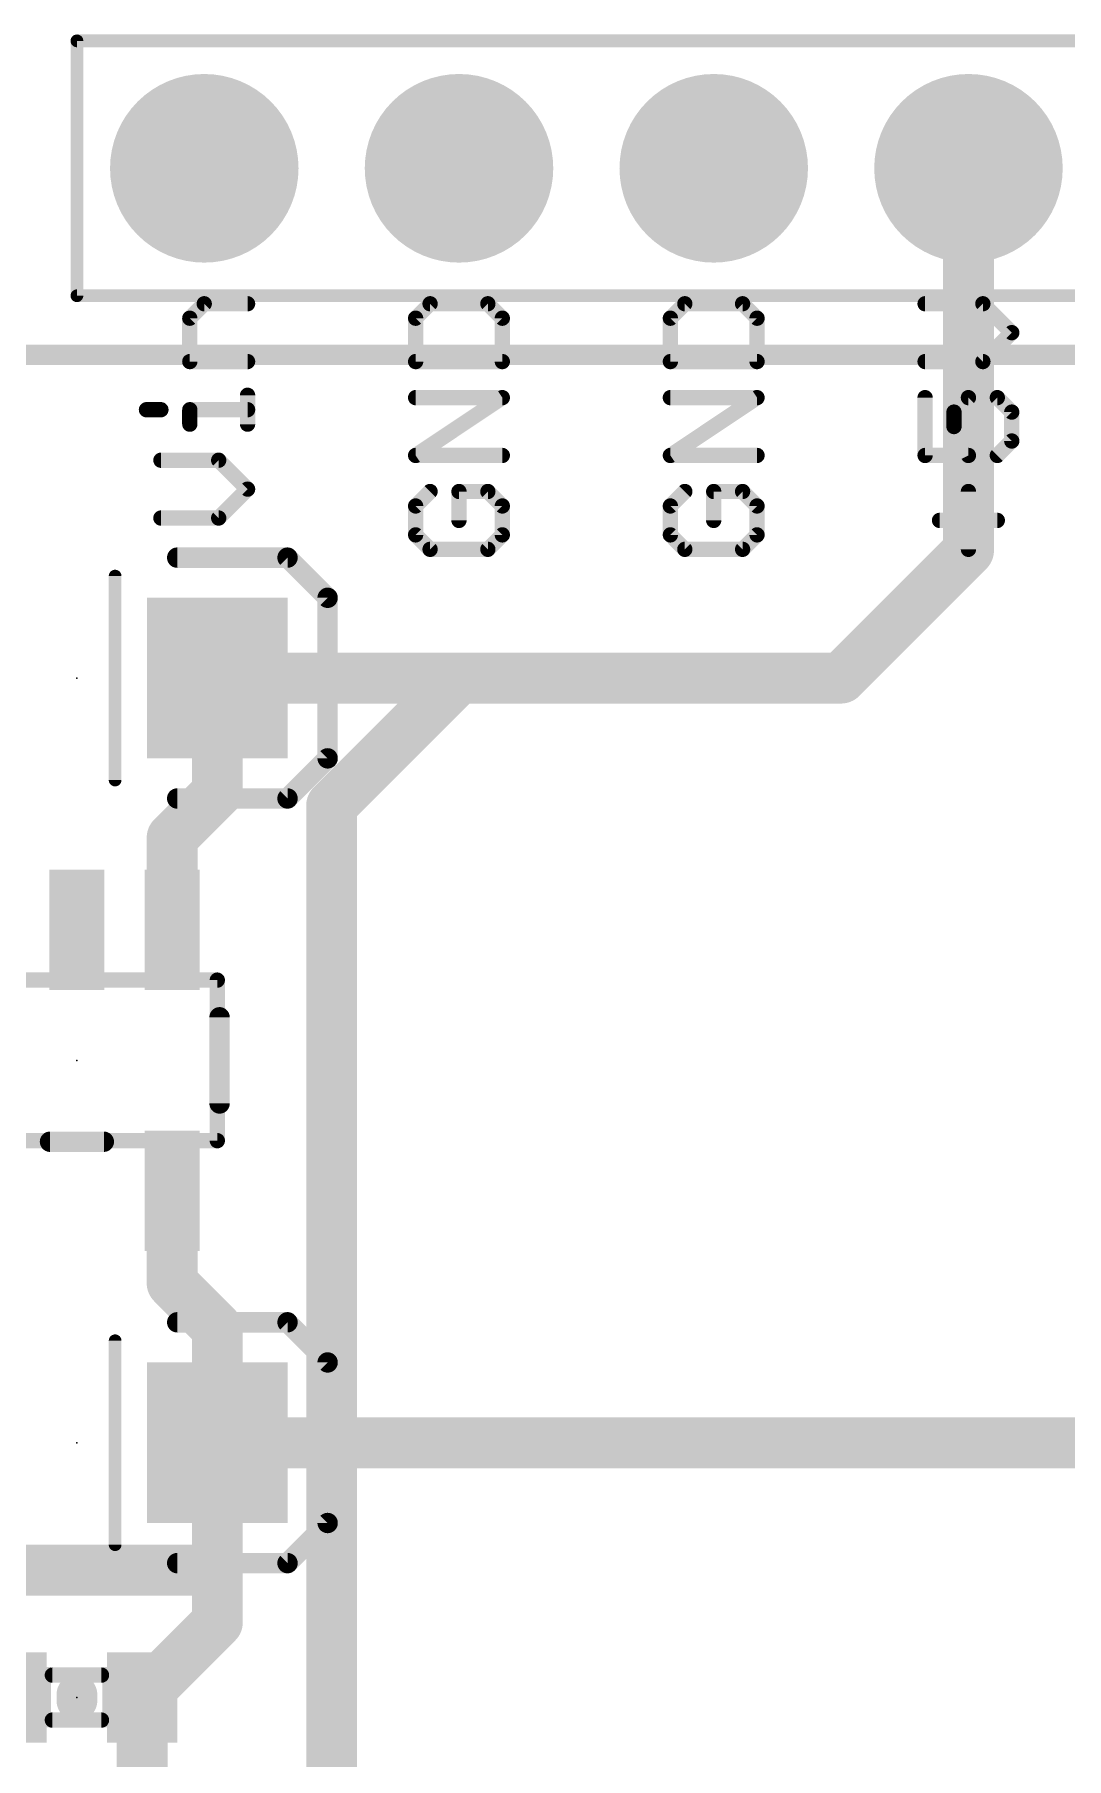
# Model space of a CAD drawing. Extents: x -3.8 to 55.5, y -10.2 to 68.5.
# Drawn here: x 18.12 to 28.41, y 41.05 to 58.23 of the extents above; entities that cross this region are included whole.
import ezdxf

# ---------------------------------------------------------------- set-up
doc = ezdxf.new("R2010")
doc.units = 0
for name, color, linetype in [('1', 12, 'CONTINUOUS'), ('16', 132, 'CONTINUOUS'), ('17', 110, 'CONTINUOUS'), ('21', 41, 'CONTINUOUS'), ('23', 53, 'CONTINUOUS'), ('51', 53, 'CONTINUOUS')]:
    doc.layers.add(name, color=color, linetype=linetype)

# ---------------------------------------------------------------- blocks, each defined once
blk = doc.blocks.new('RECT')
blk.add_solid([(-0.5, -0.5), (0.5, -0.5), (-0.5, 0.5), (0.5, 0.5)])
blk = doc.blocks.new('ROUNDP')
at = {"const_width": 0.5}
blk.add_lwpolyline([(0, -0.25, 1), (0, 0.25, 1), (0, -0.25)], format="xyb", dxfattribs=at)

msp = doc.modelspace()

# ---------------------------------------------------------------- linework, layer by layer
at = {"layer": '1', "const_width": 0.508}
for points in [[(27.432, 53.086), (27.432, 56.896)], [(26.162, 51.816), (27.432, 53.086)], [(19.942, 51.816), (19.942, 50.676)], [(19.942, 51.816), (26.162, 51.816)], [(19.492, 50.226), (19.942, 50.676)], [(19.492, 49.3061), (19.492, 50.226)], [(19.492, 46.7059), (19.492, 45.786)], [(19.492, 45.786), (19.942, 45.336)], [(19.942, 44.196), (19.942, 45.336)], [(19.942, 42.926), (19.942, 44.196)], [(19.942, 44.196), (28.702, 44.196)], [(19.942, 42.926), (13.462, 42.926)], [(19.942, 42.406), (19.942, 42.926)], [(19.192, 41.656), (19.942, 42.406)], [(19.192, 40.386), (19.192, 41.656)]]:
    msp.add_lwpolyline(points, dxfattribs=at)
at = {"layer": '1', "const_width": 0.254}
for points in [[(27.559, 56.896, 1), (27.305, 56.896)], [(27.5218, 52.9962, 1), (27.3422, 53.1758)], [(27.305, 53.086, 1), (27.559, 53.086)], [(20.069, 51.816, 1), (19.815, 51.816)], [(19.942, 51.943, 1), (19.942, 51.689)], [(26.162, 51.689, 1), (26.162, 51.943)], [(26.0722, 51.9058, 1), (26.2518, 51.7262)], [(20.0318, 50.5862, 1), (19.8522, 50.7658)], [(19.815, 50.676, 1), (20.069, 50.676)], [(19.619, 50.226, 1), (19.365, 50.226)], [(19.4022, 50.3158, 1), (19.5818, 50.1362)], [(19.365, 49.3061, 1), (19.619, 49.3061)], [(19.619, 46.7059, 1), (19.365, 46.7059)], [(19.5818, 45.8758, 1), (19.4022, 45.6962)], [(19.365, 45.786, 1), (19.619, 45.786)], [(20.069, 45.336, 1), (19.815, 45.336)], [(19.8522, 45.2462, 1), (20.0318, 45.4258)], [(20.069, 44.196, 1), (19.815, 44.196)], [(19.942, 44.323, 1), (19.942, 44.069)], [(19.815, 44.196, 1), (20.069, 44.196)], [(20.069, 42.926, 1), (19.815, 42.926)], [(19.942, 42.799, 1), (19.942, 43.053)], [(19.815, 42.926, 1), (20.069, 42.926)], [(20.0318, 42.3162, 1), (19.8522, 42.4958)], [(19.815, 42.406, 1), (20.069, 42.406)], [(19.319, 41.656, 1), (19.065, 41.656)], [(19.1022, 41.7458, 1), (19.2818, 41.5662)]]:
    msp.add_lwpolyline(points, format="xyb", dxfattribs=at)
at = {"layer": '16', "const_width": 0.508}
for points in [[(27.432, 56.896), (27.432, 53.086)], [(27.432, 53.086), (26.162, 51.816)], [(22.352, 51.816), (21.082, 50.546)], [(26.162, 51.816), (22.352, 51.816)], [(21.082, 31.496), (21.082, 50.546)]]:
    msp.add_lwpolyline(points, dxfattribs=at)
at = {"layer": '16', "const_width": 0.254}
for points in [[(27.559, 56.896, 1), (27.305, 56.896)], [(27.5218, 52.9962, 1), (27.3422, 53.1758)], [(27.305, 53.086, 1), (27.559, 53.086)], [(22.352, 51.943, 1), (22.352, 51.689)], [(22.4418, 51.7262, 1), (22.2622, 51.9058)], [(26.162, 51.689, 1), (26.162, 51.943)], [(26.0722, 51.9058, 1), (26.2518, 51.7262)], [(21.209, 50.546, 1), (20.955, 50.546)], [(20.9922, 50.6358, 1), (21.1718, 50.4562)]]:
    msp.add_lwpolyline(points, format="xyb", dxfattribs=at)
at = {"layer": '21'}
for points, const_width in [([(20.642, 53.016), (19.542, 53.016)], 0.2032), ([(21.042, 52.616), (20.642, 53.016)], 0.2032), ([(18.923, 52.832), (18.923, 50.8)], 0.127), ([(21.042, 51.016), (21.042, 52.616)], 0.2032), ([(20.642, 50.616), (21.042, 51.016)], 0.2032), ([(19.542, 50.616), (20.642, 50.616)], 0.2032), ([(19.9644, 48.4354), (19.9644, 47.5766)], 0.2032), ([(18.8104, 47.1956), (18.2736, 47.1956)], 0.2032), ([(20.642, 45.396), (19.542, 45.396)], 0.2032), ([(21.042, 44.996), (20.642, 45.396)], 0.2032), ([(18.923, 45.212), (18.923, 43.18)], 0.127), ([(21.042, 43.396), (21.042, 44.996)], 0.2032), ([(20.642, 42.996), (21.042, 43.396)], 0.2032), ([(19.542, 42.996), (20.642, 42.996)], 0.2032), ([(18.542, 41.6255), (18.542, 41.6865)], 0.4064)]:
    msp.add_lwpolyline(points, dxfattribs=dict(at, const_width=const_width))
for points, const_width in [([(19.542, 53.0668, 1), (19.542, 52.9652)], 0.1016), ([(20.6779, 53.0519, 1), (20.6061, 52.9801)], 0.1016), ([(20.642, 52.9652, 1), (20.642, 53.0668)], 0.1016), ([(18.9548, 52.832, 1), (18.8913, 52.832)], 0.0635), ([(21.0928, 52.616, 1), (20.9912, 52.616)], 0.1016), ([(21.0061, 52.5801, 1), (21.0779, 52.6519)], 0.1016), ([(20.9912, 51.016, 1), (21.0928, 51.016)], 0.1016), ([(21.0779, 50.9801, 1), (21.0061, 51.0519)], 0.1016), ([(18.8913, 50.8, 1), (18.9548, 50.8)], 0.0635), ([(19.542, 50.6668, 1), (19.542, 50.5652)], 0.1016), ([(20.6061, 50.6519, 1), (20.6779, 50.5801)], 0.1016), ([(20.642, 50.5652, 1), (20.642, 50.6668)], 0.1016), ([(20.0152, 48.4354, 1), (19.9136, 48.4354)], 0.1016), ([(19.9136, 47.5766, 1), (20.0152, 47.5766)], 0.1016), ([(18.2736, 47.2464, 1), (18.2736, 47.1448)], 0.1016), ([(18.8104, 47.1448, 1), (18.8104, 47.2464)], 0.1016), ([(19.542, 45.4468, 1), (19.542, 45.3452)], 0.1016), ([(20.6779, 45.4319, 1), (20.6061, 45.3601)], 0.1016), ([(20.642, 45.3452, 1), (20.642, 45.4468)], 0.1016), ([(18.9548, 45.212, 1), (18.8913, 45.212)], 0.0635), ([(21.0928, 44.996, 1), (20.9912, 44.996)], 0.1016), ([(21.0061, 44.9601, 1), (21.0779, 45.0319)], 0.1016), ([(21.0779, 43.3601, 1), (21.0061, 43.4319)], 0.1016), ([(20.9912, 43.396, 1), (21.0928, 43.396)], 0.1016), ([(18.8913, 43.18, 1), (18.9548, 43.18)], 0.0635), ([(19.542, 43.0468, 1), (19.542, 42.9452)], 0.1016), ([(20.6061, 43.0319, 1), (20.6779, 42.9601)], 0.1016), ([(20.642, 42.9452, 1), (20.642, 43.0468)], 0.1016), ([(18.6436, 41.6865, 1), (18.4404, 41.6865)], 0.2032), ([(18.4404, 41.6255, 1), (18.6436, 41.6255)], 0.2032)]:
    msp.add_lwpolyline(points, format="xyb", dxfattribs=dict(at, const_width=const_width))
at = {"layer": '23'}
for p in [(18.542, 51.816), (18.542, 48.006), (18.542, 44.196), (18.542, 41.656)]:
    msp.add_point(p, dxfattribs=at)
at = {"layer": '51'}
for points, const_width in [([(18.542, 58.1978, 1), (18.542, 58.1343)], 0.0635), ([(18.5738, 58.166, 1), (18.5103, 58.166)], 0.0635), ([(18.542, 55.6578, 1), (18.542, 55.5943)], 0.0635), ([(18.5103, 55.626, 1), (18.5738, 55.626)], 0.0635), ([(19.8116, 55.5842, 1), (19.8116, 55.508)], 0.0762), ([(19.8386, 55.5192, 1), (19.7847, 55.573)], 0.0762), ([(20.2438, 55.508, 1), (20.2438, 55.5842)], 0.0762), ([(22.0635, 55.5842, 1), (22.0635, 55.508)], 0.0762), ([(22.0905, 55.5192, 1), (22.0366, 55.573)], 0.0762), ([(22.6667, 55.573, 1), (22.6128, 55.5192)], 0.0762), ([(22.6397, 55.508, 1), (22.6397, 55.5842)], 0.0762), ([(24.6035, 55.5842, 1), (24.6035, 55.508)], 0.0762), ([(24.6305, 55.5192, 1), (24.5766, 55.573)], 0.0762), ([(25.2067, 55.573, 1), (25.1528, 55.5192)], 0.0762), ([(25.1797, 55.508, 1), (25.1797, 55.5842)], 0.0762), ([(26.9995, 55.5842, 1), (26.9995, 55.508)], 0.0762), ([(27.6026, 55.573, 1), (27.5487, 55.5192)], 0.0762), ([(27.5757, 55.508, 1), (27.5757, 55.5842)], 0.0762), ([(19.6406, 55.429, 1), (19.6945, 55.3751)], 0.0762), ([(19.7057, 55.402, 1), (19.6295, 55.402)], 0.0762), ([(21.8925, 55.429, 1), (21.9464, 55.3751)], 0.0762), ([(21.9576, 55.4021, 1), (21.8814, 55.4021)], 0.0762), ([(22.8219, 55.4021, 1), (22.7457, 55.4021)], 0.0762), ([(22.7569, 55.3751, 1), (22.8107, 55.429)], 0.0762), ([(24.4325, 55.429, 1), (24.4864, 55.3751)], 0.0762), ([(24.4976, 55.4021, 1), (24.4214, 55.4021)], 0.0762), ([(25.3619, 55.4021, 1), (25.2857, 55.4021)], 0.0762), ([(25.2969, 55.3751, 1), (25.3507, 55.429)], 0.0762), ([(27.8907, 55.2311, 1), (27.8369, 55.2849)], 0.0762), ([(27.8369, 55.2311, 1), (27.8907, 55.2849)], 0.0762), ([(19.6676, 55.008, 1), (19.6676, 54.9318)], 0.0762), ([(19.6295, 54.9699, 1), (19.7057, 54.9699)], 0.0762), ([(20.2438, 54.9318, 1), (20.2438, 55.008)], 0.0762), ([(21.9195, 55.008, 1), (21.9195, 54.9318)], 0.0762), ([(21.8814, 54.9699, 1), (21.9576, 54.9699)], 0.0762), ([(22.7457, 54.9699, 1), (22.8219, 54.9699)], 0.0762), ([(22.7838, 54.9318, 1), (22.7838, 55.008)], 0.0762), ([(24.4595, 55.008, 1), (24.4595, 54.9318)], 0.0762), ([(24.4214, 54.9699, 1), (24.4976, 54.9699)], 0.0762), ([(25.2857, 54.9699, 1), (25.3619, 54.9699)], 0.0762), ([(25.3238, 54.9318, 1), (25.3238, 55.008)], 0.0762), ([(26.9995, 55.008, 1), (26.9995, 54.9318)], 0.0762), ([(27.5487, 54.9968, 1), (27.6026, 54.9429)], 0.0762), ([(27.5757, 54.9318, 1), (27.5757, 55.008)], 0.0762), ([(20.2819, 54.6343, 1), (20.2057, 54.6343)], 0.0762), ([(21.9195, 54.6487, 1), (21.9195, 54.5725)], 0.0762), ([(22.8049, 54.5789, 1), (22.7627, 54.6423)], 0.0762), ([(22.7838, 54.5725, 1), (22.7838, 54.6487)], 0.0762), ([(24.4595, 54.6487, 1), (24.4595, 54.5725)], 0.0762), ([(25.3449, 54.5789, 1), (25.3027, 54.6423)], 0.0762), ([(25.3238, 54.5725, 1), (25.3238, 54.6487)], 0.0762), ([(27.0376, 54.6106, 1), (26.9614, 54.6106)], 0.0762), ([(27.4316, 54.6487, 1), (27.4316, 54.5725)], 0.0762), ([(27.4586, 54.5836, 1), (27.4047, 54.6375)], 0.0762), ([(27.7467, 54.6375, 1), (27.6928, 54.5836)], 0.0762), ([(27.7197, 54.5725, 1), (27.7197, 54.6487)], 0.0762), ([(19.2354, 54.5284, 1), (19.2354, 54.4522)], 0.0762), ([(19.3795, 54.4522, 1), (19.3795, 54.5284)], 0.0762), ([(19.7057, 54.4903, 1), (19.6295, 54.4903)], 0.0762), ([(19.6676, 54.5284, 1), (19.6676, 54.4522)], 0.0762), ([(20.2438, 54.4522, 1), (20.2438, 54.5284)], 0.0762), ([(27.2606, 54.4935, 1), (27.3145, 54.4396)], 0.0762), ([(27.3257, 54.4665, 1), (27.2495, 54.4665)], 0.0762), ([(27.9019, 54.4665, 1), (27.8257, 54.4665)], 0.0762), ([(27.8369, 54.4396, 1), (27.8907, 54.4935)], 0.0762), ([(19.6295, 54.3462, 1), (19.7057, 54.3462)], 0.0762), ([(20.2057, 54.3462, 1), (20.2819, 54.3462)], 0.0762), ([(27.3217, 54.3395, 1), (27.2535, 54.3054)], 0.0762), ([(27.2495, 54.3225, 1), (27.3257, 54.3225)], 0.0762), ([(27.8257, 54.1784, 1), (27.9019, 54.1784)], 0.0762), ([(27.8907, 54.1515, 1), (27.8369, 54.2054)], 0.0762), ([(19.3795, 54.025, 1), (19.3795, 53.9488)], 0.0762), ([(19.9826, 54.0138, 1), (19.9287, 53.96)], 0.0762), ([(19.9557, 53.9488, 1), (19.9557, 54.025)], 0.0762), ([(21.8983, 54.0661, 1), (21.9406, 54.0027)], 0.0762), ([(21.9195, 54.0725, 1), (21.9195, 53.9963)], 0.0762), ([(22.7838, 53.9963, 1), (22.7838, 54.0725)], 0.0762), ([(24.4383, 54.0661, 1), (24.4806, 54.0027)], 0.0762), ([(24.4595, 54.0725, 1), (24.4595, 53.9963)], 0.0762), ([(25.3238, 53.9963, 1), (25.3238, 54.0725)], 0.0762), ([(26.9995, 54.0725, 1), (26.9995, 53.9963)], 0.0762), ([(26.9614, 54.0344, 1), (27.0376, 54.0344)], 0.0762), ([(27.3976, 54.0173, 1), (27.4657, 54.0514)], 0.0762), ([(27.4316, 53.9963, 1), (27.4316, 54.0725)], 0.0762), ([(27.6928, 54.0613, 1), (27.7467, 54.0074)], 0.0762), ([(20.2707, 53.6719, 1), (20.2169, 53.7257)], 0.0762), ([(20.2169, 53.6719, 1), (20.2707, 53.7257)], 0.0762), ([(21.9576, 53.531, 1), (21.8814, 53.531)], 0.0762), ([(22.0905, 53.6481, 1), (22.0366, 53.702)], 0.0762), ([(22.3516, 53.7132, 1), (22.3516, 53.637)], 0.0762), ([(22.3897, 53.6751, 1), (22.3135, 53.6751)], 0.0762), ([(22.6667, 53.702, 1), (22.6128, 53.6481)], 0.0762), ([(22.6397, 53.637, 1), (22.6397, 53.7132)], 0.0762), ([(22.8219, 53.531, 1), (22.7457, 53.531)], 0.0762), ([(24.4976, 53.531, 1), (24.4214, 53.531)], 0.0762), ([(24.6305, 53.6481, 1), (24.5766, 53.702)], 0.0762), ([(24.8916, 53.7132, 1), (24.8916, 53.637)], 0.0762), ([(24.9297, 53.6751, 1), (24.8535, 53.6751)], 0.0762), ([(25.2067, 53.702, 1), (25.1528, 53.6481)], 0.0762), ([(25.1797, 53.637, 1), (25.1797, 53.7132)], 0.0762), ([(25.3619, 53.531, 1), (25.2857, 53.531)], 0.0762), ([(27.4697, 53.6751, 1), (27.3935, 53.6751)], 0.0762), ([(19.3795, 53.4488, 1), (19.3795, 53.3726)], 0.0762), ([(19.9287, 53.4376, 1), (19.9826, 53.3837)], 0.0762), ([(19.9557, 53.3726, 1), (19.9557, 53.4488)], 0.0762), ([(21.8925, 53.558, 1), (21.9464, 53.5041)], 0.0762), ([(22.7569, 53.5041, 1), (22.8107, 53.558)], 0.0762), ([(24.4325, 53.558, 1), (24.4864, 53.5041)], 0.0762), ([(25.2969, 53.5041, 1), (25.3507, 53.558)], 0.0762), ([(27.1435, 53.4251, 1), (27.1435, 53.3489)], 0.0762), ([(27.7197, 53.3489, 1), (27.7197, 53.4251)], 0.0762), ([(21.9464, 53.2698, 1), (21.8925, 53.216)], 0.0762), ([(21.8814, 53.2429, 1), (21.9576, 53.2429)], 0.0762), ([(22.3135, 53.387, 1), (22.3897, 53.387)], 0.0762), ([(22.7457, 53.2429, 1), (22.8219, 53.2429)], 0.0762), ([(22.8107, 53.216, 1), (22.7569, 53.2698)], 0.0762), ([(24.4864, 53.2698, 1), (24.4325, 53.216)], 0.0762), ([(24.4214, 53.2429, 1), (24.4976, 53.2429)], 0.0762), ([(24.8535, 53.387, 1), (24.9297, 53.387)], 0.0762), ([(25.2857, 53.2429, 1), (25.3619, 53.2429)], 0.0762), ([(25.3507, 53.216, 1), (25.2969, 53.2698)], 0.0762), ([(22.0635, 53.1369, 1), (22.0635, 53.0607)], 0.0762), ([(22.0366, 53.0719, 1), (22.0905, 53.1258)], 0.0762), ([(22.6128, 53.1258, 1), (22.6667, 53.0719)], 0.0762), ([(22.6397, 53.0607, 1), (22.6397, 53.1369)], 0.0762), ([(24.6035, 53.1369, 1), (24.6035, 53.0607)], 0.0762), ([(24.5766, 53.0719, 1), (24.6305, 53.1258)], 0.0762), ([(25.1528, 53.1258, 1), (25.2067, 53.0719)], 0.0762), ([(25.1797, 53.0607, 1), (25.1797, 53.1369)], 0.0762), ([(27.3935, 53.0988, 1), (27.4697, 53.0988)], 0.0762), ([(19.9801, 48.806, 1), (19.9039, 48.806)], 0.0762), ([(19.942, 48.7679, 1), (19.942, 48.8441)], 0.0762), ([(19.942, 47.1679, 1), (19.942, 47.2441)], 0.0762), ([(19.9039, 47.206, 1), (19.9801, 47.206)], 0.0762), ([(18.297, 41.9181, 1), (18.297, 41.8419)], 0.0762), ([(18.787, 41.8419, 1), (18.787, 41.9181)], 0.0762), ([(18.297, 41.4701, 1), (18.297, 41.3939)], 0.0762), ([(18.787, 41.3939, 1), (18.787, 41.4701)], 0.0762)]:
    msp.add_lwpolyline(points, format="xyb", dxfattribs=dict(at, const_width=const_width))
for points, const_width in [([(18.542, 55.626), (18.542, 58.166)], 0.127), ([(18.542, 58.166), (33.782, 58.166)], 0.127), ([(33.782, 55.626), (18.542, 55.626)], 0.127), ([(19.6676, 55.402), (19.8116, 55.5461)], 0.1524), ([(19.8116, 55.5461), (20.2438, 55.5461)], 0.1524), ([(22.0635, 55.5461), (21.9195, 55.4021)], 0.1524), ([(22.6397, 55.5461), (22.0635, 55.5461)], 0.1524), ([(22.7838, 55.4021), (22.6397, 55.5461)], 0.1524), ([(24.6035, 55.5461), (24.4595, 55.4021)], 0.1524), ([(25.1797, 55.5461), (24.6035, 55.5461)], 0.1524), ([(25.3238, 55.4021), (25.1797, 55.5461)], 0.1524), ([(27.5757, 55.5461), (26.9995, 55.5461)], 0.1524), ([(27.8638, 55.258), (27.5757, 55.5461)], 0.1524), ([(19.6676, 54.9699), (19.6676, 55.402)], 0.1524), ([(21.9195, 55.4021), (21.9195, 54.9699)], 0.1524), ([(22.7838, 54.9699), (22.7838, 55.4021)], 0.1524), ([(24.4595, 55.4021), (24.4595, 54.9699)], 0.1524), ([(25.3238, 54.9699), (25.3238, 55.4021)], 0.1524), ([(27.5757, 54.9699), (27.8638, 55.258)], 0.1524), ([(46.432, 55.036), (8.432, 55.036)], 0.2032), ([(20.2438, 54.9699), (19.6676, 54.9699)], 0.1524), ([(21.9195, 54.9699), (22.7838, 54.9699)], 0.1524), ([(24.4595, 54.9699), (25.3238, 54.9699)], 0.1524), ([(26.9995, 54.9699), (27.5757, 54.9699)], 0.1524), ([(20.2438, 54.3462), (20.2438, 54.6343)], 0.1524), ([(21.9195, 54.0344), (22.7838, 54.6106)], 0.1524), ([(22.7838, 54.6106), (21.9195, 54.6106)], 0.1524), ([(24.4595, 54.0344), (25.3238, 54.6106)], 0.1524), ([(25.3238, 54.6106), (24.4595, 54.6106)], 0.1524), ([(26.9995, 54.6106), (26.9995, 54.0344)], 0.1524), ([(27.2876, 54.4665), (27.4316, 54.6106)], 0.1524), ([(27.4316, 54.6106), (27.7197, 54.6106)], 0.1524), ([(27.7197, 54.6106), (27.8638, 54.4665)], 0.1524), ([(19.2354, 54.4903), (19.3795, 54.4903)], 0.1524), ([(19.6676, 54.3462), (19.6676, 54.4903)], 0.1524), ([(19.6676, 54.4903), (20.2438, 54.4903)], 0.1524), ([(27.2876, 54.3225), (27.2876, 54.4665)], 0.1524), ([(27.8638, 54.4665), (27.8638, 54.1784)], 0.1524), ([(27.4316, 54.0344), (27.2876, 54.3225)], 0.1524), ([(27.8638, 54.1784), (27.7197, 54.0344)], 0.1524), ([(19.9557, 53.9869), (19.3795, 53.9869)], 0.1524), ([(20.2438, 53.6988), (19.9557, 53.9869)], 0.1524), ([(22.7838, 54.0344), (21.9195, 54.0344)], 0.1524), ([(25.3238, 54.0344), (24.4595, 54.0344)], 0.1524), ([(26.9995, 54.0344), (27.4316, 54.0344)], 0.1524), ([(19.9557, 53.4107), (20.2438, 53.6988)], 0.1524), ([(22.0635, 53.6751), (21.9195, 53.531)], 0.1524), ([(21.9195, 53.531), (21.9195, 53.2429)], 0.1524), ([(22.6397, 53.6751), (22.3516, 53.6751)], 0.1524), ([(22.3516, 53.6751), (22.3516, 53.387)], 0.1524), ([(22.7838, 53.531), (22.6397, 53.6751)], 0.1524), ([(22.7838, 53.2429), (22.7838, 53.531)], 0.1524), ([(24.6035, 53.6751), (24.4595, 53.531)], 0.1524), ([(24.4595, 53.531), (24.4595, 53.2429)], 0.1524), ([(25.1797, 53.6751), (24.8916, 53.6751)], 0.1524), ([(24.8916, 53.6751), (24.8916, 53.387)], 0.1524), ([(25.3238, 53.531), (25.1797, 53.6751)], 0.1524), ([(25.3238, 53.2429), (25.3238, 53.531)], 0.1524), ([(27.4316, 53.0988), (27.4316, 53.6751)], 0.1524), ([(19.3795, 53.4107), (19.9557, 53.4107)], 0.1524), ([(27.1435, 53.387), (27.7197, 53.387)], 0.1524), ([(21.9195, 53.2429), (22.0635, 53.0988)], 0.1524), ([(22.6397, 53.0988), (22.7838, 53.2429)], 0.1524), ([(24.4595, 53.2429), (24.6035, 53.0988)], 0.1524), ([(25.1797, 53.0988), (25.3238, 53.2429)], 0.1524), ([(22.0635, 53.0988), (22.6397, 53.0988)], 0.1524), ([(24.6035, 53.0988), (25.1797, 53.0988)], 0.1524), ([(17.142, 48.806), (19.942, 48.806)], 0.1524), ([(19.942, 47.206), (19.942, 48.806)], 0.1524), ([(19.942, 47.206), (17.142, 47.206)], 0.1524), ([(18.297, 41.88), (18.787, 41.88)], 0.1524), ([(18.787, 41.432), (18.297, 41.432)], 0.1524)]:
    msp.add_lwpolyline(points, dxfattribs=dict(at, const_width=const_width))

# ---------------------------------------------------------------- block references
at = {"layer": '1'}
for p, xscale, yscale, rotation in [((19.942, 51.816), 1.6, 1.4, 90), ((18.542, 49.3061), 0.55, 1.2, 180), ((19.492, 49.3061), 0.55, 1.2, 180), ((19.492, 46.7059), 0.55, 1.2, 180), ((19.942, 44.196), 1.6, 1.4, 90), ((17.892, 41.656), 0.7, 0.9, 180), ((19.192, 41.656), 0.7, 0.9, 180)]:
    msp.add_blockref('RECT', p, dxfattribs=dict(at, xscale=xscale, yscale=yscale, rotation=rotation))
at = {"layer": '17', "xscale": 1.8796, "yscale": 1.8796, "rotation": 180}
for p in [(19.812, 56.896), (19.812, 56.896), (22.352, 56.896), (22.352, 56.896), (24.892, 56.896), (24.892, 56.896), (27.432, 56.896), (27.432, 56.896)]:
    msp.add_blockref('ROUNDP', p, dxfattribs=at)
at = {"layer": '51', "rotation": 180}
for p, xscale, yscale in [((18.542, 49.181), 0.5, 0.65), ((19.492, 49.181), 0.5, 0.65), ((19.492, 46.831), 0.5, 0.65), ((18.1332, 41.6609), 0.3, 0.5999), ((18.946, 41.6609), 0.3, 0.5999)]:
    msp.add_blockref('RECT', p, dxfattribs=dict(at, xscale=xscale, yscale=yscale))

doc.saveas('drawing.dxf')
